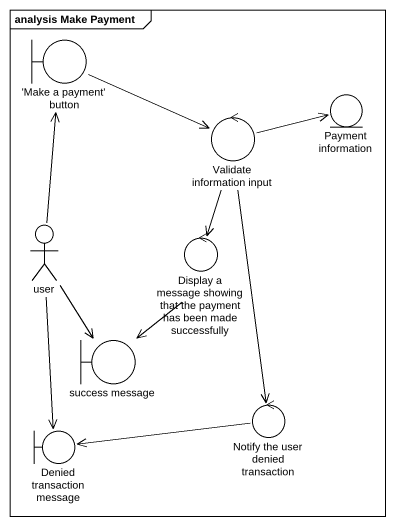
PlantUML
@startuml
mainframe analysis Make Payment
boundary "'Make a payment' button" as Make_a_payment_button
control "Validate information input" as Validate_information_input
entity "Payment information" as Payment_information
actor user
control "Display a message showing that the payment has been made successfully" as Display_a_message_showing
boundary "success message" as success_message
boundary "Denied transaction message" as Denied_transaction_message
control "Notify the user denied transaction" as Notify_the_user_denied
Make_a_payment_button -right-> Validate_information_input
Validate_information_input -right-> Payment_information
Validate_information_input --> Display_a_message_showing
Validate_information_input --> Notify_the_user_denied
user -up-> Make_a_payment_button
user --> success_message
user --> Denied_transaction_message
Display_a_message_showing --> success_message
Notify_the_user_denied -left-> Denied_transaction_message
@enduml
